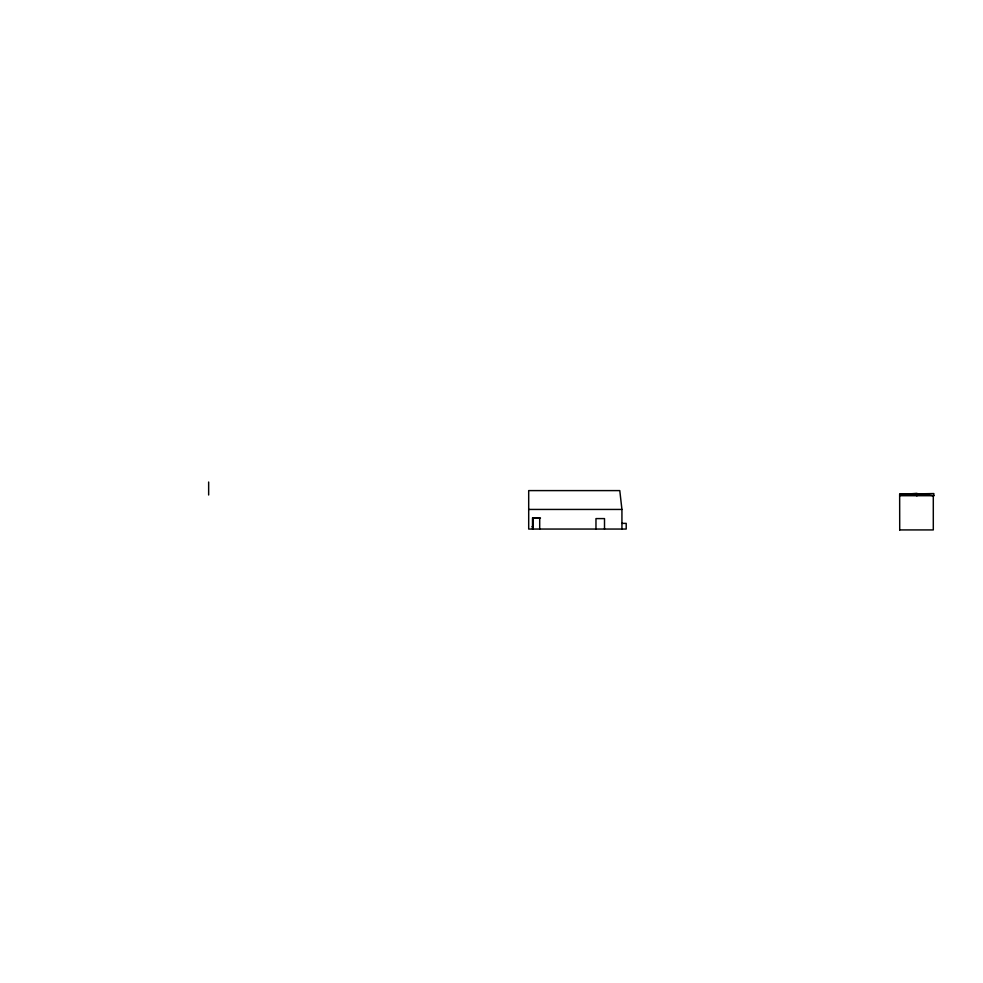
<?xml version="1.0" encoding="UTF-8"?>
<svg xmlns="http://www.w3.org/2000/svg" width="983" height="983" viewBox="0 0 983 983"><rect width="100%" height="100%" fill="white"/><g stroke="black" fill="none" stroke-linecap="round" stroke-linejoin="round"><path stroke-width="1.47" d="M916.881 495.702L916.881 493.564L899.654 494.179L899.715 529.923M913.096 493.957L933.85 493.564L933.85 495.702L899.654 495.702L916.881 493.564L933.85 495.702M899.654 494.179L916.082 493.564M528.694 509.44L621.932 509.44L621.932 529.051M540.478 518.029L533.105 518.029L533.105 529.051M621.932 523.374L626.208 523.374L626.208 529.051L528.694 529.051L528.694 490.603L619.781 490.603L621.932 509.44M532.024 526.691L533.105 526.691M899.654 529.923L933.297 529.923L933.297 495.702M916.881 493.564L916.881 495.702M604.508 529.051L604.508 518.594L595.968 518.594L595.968 529.051M539.704 529.051L539.704 517.918L532.516 517.918L532.516 529.051M208.654 482.026L208.654 495.002"/></g></svg>
